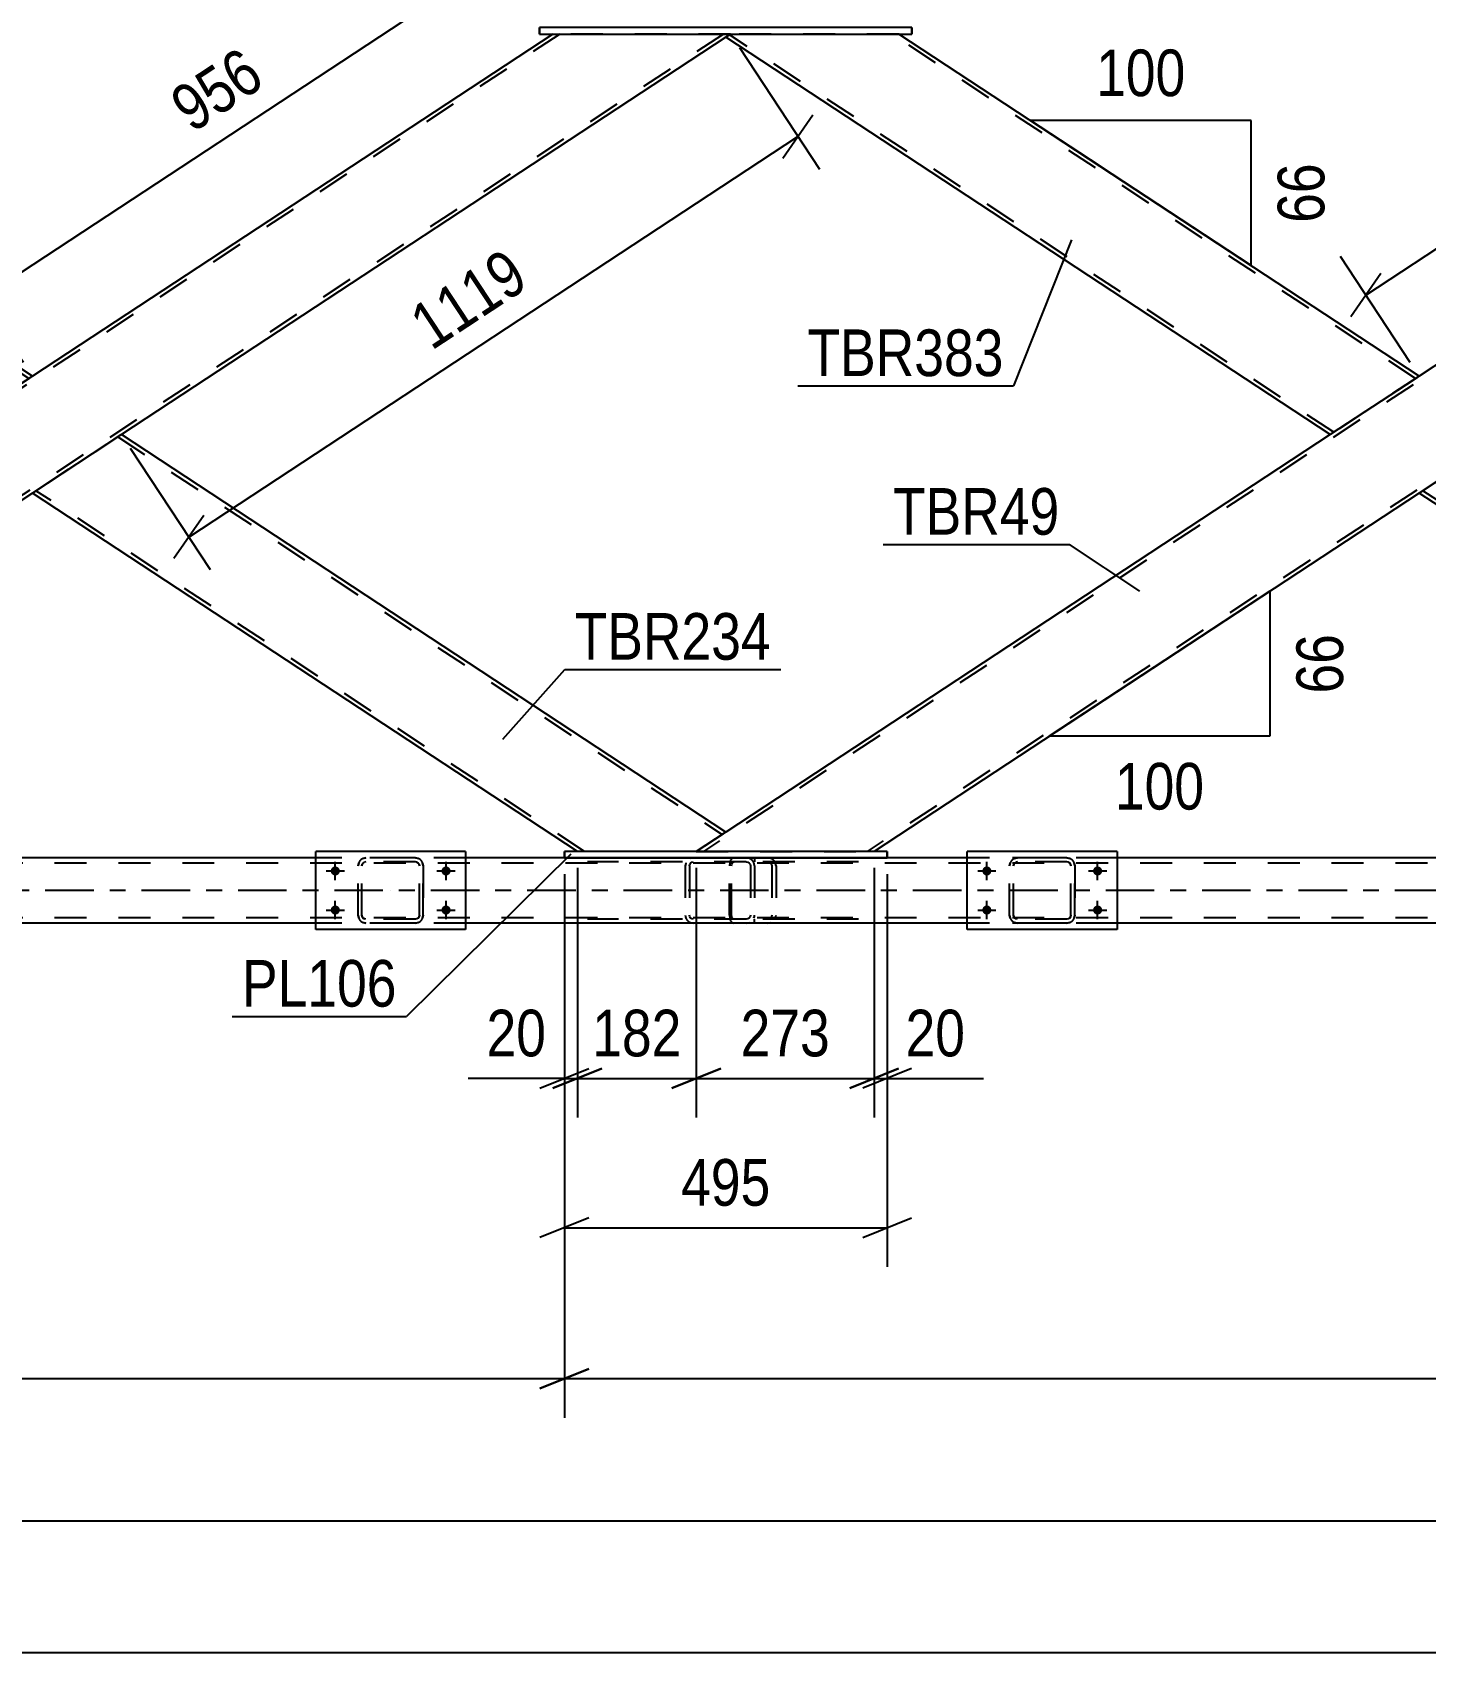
# Model space of a CAD drawing. Header units: millimetres. Extents: x -857 to 332, y -866 to -25.
# Drawn here: x -389.2 to -303.7, y -183.8 to -84.3 of the extents above; entities that cross this region are included whole.
import ezdxf

# ---------------------------------------------------------------- set-up
doc = ezdxf.new("R2010")
doc.units = ezdxf.units.MM
doc.linetypes.add('DXK_LINE_DOT2', pattern=[3.9198, 1.9599, -1.9599])
doc.linetypes.add('DXK_LINE_DOT3', pattern=[5.9187, 2.979, -0.9799, 0.9799, -0.9799])
doc.styles.add('Arial Narrow', font='ARIALN.TTF', dxfattribs={"height": 0.2})

# ---------------------------------------------------------------- blocks, each defined once
blk = doc.blocks.new('Part-570388934-12134 - 11942')
at = {"color": 7, "linetype": 'DXK_LINE_DOT2'}
for p, q in [((-345.407, -135.028), (-355.15, -135.028)), ((-345.407, -135.268), (-355.15, -135.268)), ((-348.642, -135.028), (-348.838, -135.065)), ((-348.823, -135.339), (-348.74, -135.286)), ((-348.74, -135.286), (-348.642, -135.268)), ((-345.212, -135.065), (-345.407, -135.028)), ((-345.407, -135.268), (-345.31, -135.286)), ((-345.31, -135.286), (-345.227, -135.339)), ((-349.125, -135.373), (-349.153, -135.508)), ((-349.153, -135.508), (-349.153, -138.548)), ((-349.114, -135.325), (-349.125, -135.373)), ((-348.898, -135.508), (-348.878, -135.416)), ((-348.898, -135.508), (-348.898, -138.548)), ((-348.878, -135.416), (-348.823, -135.339)), ((-345.227, -135.339), (-345.171, -135.416)), ((-345.171, -135.416), (-345.152, -135.508)), ((-345.152, -135.508), (-345.152, -138.548)), ((-344.925, -135.373), (-344.935, -135.325)), ((-344.897, -135.508), (-344.925, -135.373)), ((-344.897, -135.508), (-344.897, -138.548)), ((-345.407, -138.788), (-355.15, -138.788)), ((-345.407, -139.028), (-355.15, -139.028)), ((-349.153, -138.548), (-349.139, -138.615)), ((-349.139, -138.615), (-349.114, -138.732)), ((-348.878, -138.64), (-348.898, -138.548)), ((-348.823, -138.718), (-348.878, -138.64)), ((-348.838, -138.992), (-348.642, -139.028)), ((-348.74, -138.77), (-348.823, -138.718)), ((-348.642, -138.788), (-348.74, -138.77)), ((-345.31, -138.77), (-345.407, -138.788)), ((-345.407, -139.028), (-345.212, -138.992)), ((-345.227, -138.718), (-345.31, -138.77)), ((-345.171, -138.64), (-345.227, -138.718)), ((-345.152, -138.548), (-345.171, -138.64)), ((-344.935, -138.732), (-344.911, -138.615)), ((-344.911, -138.615), (-344.897, -138.548))]:
    blk.add_line(p, q, dxfattribs=at)
for centre, start, end in [((-345.388, -135.529), 24.31996, 69.24169), ((-348.662, -138.527), 204.31996, 249.24169)]:
    blk.add_arc(centre, 0.496, start, end, dxfattribs=at)
blk = doc.blocks.new('Part-570388934-12092 - 11942')
at = {"color": 7, "linetype": 'DXK_LINE_DOT2'}
for p, q in [((-346.364, -135.169), (-346.423, -135.325)), ((-346.276, -135.065), (-346.364, -135.169)), ((-346.173, -135.028), (-346.276, -135.065)), ((-346.269, -135.339), (-346.225, -135.286)), ((-346.225, -135.286), (-346.173, -135.268)), ((-338.509, -135.028), (-346.173, -135.028)), ((-338.509, -135.268), (-346.173, -135.268)), ((-344.897, -135.028), (-344.897, -135.268)), ((-343.889, -135.065), (-344.082, -135.028)), ((-344.082, -135.268), (-343.985, -135.286)), ((-343.985, -135.286), (-343.904, -135.339)), ((-346.423, -135.325), (-346.444, -135.508)), ((-346.444, -138.548), (-346.444, -135.508)), ((-346.308, -135.508), (-346.298, -135.416)), ((-346.308, -138.548), (-346.308, -135.508)), ((-346.298, -135.416), (-346.269, -135.339)), ((-343.904, -135.339), (-343.849, -135.416)), ((-343.849, -135.416), (-343.83, -135.508)), ((-343.83, -135.508), (-343.83, -138.548)), ((-343.607, -135.373), (-343.617, -135.325)), ((-343.579, -135.508), (-343.607, -135.373)), ((-343.579, -135.508), (-343.579, -138.548)), ((-346.444, -138.548), (-346.423, -138.732)), ((-346.423, -138.732), (-346.364, -138.888)), ((-346.364, -138.888), (-346.276, -138.992)), ((-346.298, -138.64), (-346.308, -138.548)), ((-346.269, -138.718), (-346.298, -138.64)), ((-346.276, -138.992), (-346.173, -139.028)), ((-346.225, -138.77), (-346.269, -138.718)), ((-346.173, -138.788), (-346.225, -138.77)), ((-338.509, -138.788), (-346.173, -138.788)), ((-338.509, -139.028), (-346.173, -139.028)), ((-344.897, -139.028), (-344.897, -138.788)), ((-343.985, -138.77), (-344.082, -138.788)), ((-344.082, -139.028), (-343.889, -138.992)), ((-343.904, -138.718), (-343.985, -138.77)), ((-343.849, -138.64), (-343.904, -138.718)), ((-343.83, -138.548), (-343.849, -138.64)), ((-343.617, -138.732), (-343.593, -138.615)), ((-343.593, -138.615), (-343.579, -138.548))]:
    blk.add_line(p, q, dxfattribs=at)
blk.add_arc((-344.067, -135.523), 0.492, 23.84941, 68.8059, dxfattribs=at)
blk = doc.blocks.new('Bolt-570388934-11977 - 11942')
at = {"linetype": 'Continuous'}
for points in [[(-330.637, -135.548, -1), (-330.637, -136.108, -1)], [(-323.837, -135.548, -1), (-323.837, -136.108, -1)], [(-330.637, -137.948, -1), (-330.637, -138.508, -1)], [(-323.837, -137.948, -1), (-323.837, -138.508, -1)]]:
    blk.add_hatch(color=1, dxfattribs=at).paths.add_polyline_path(points)
at = {"color": 1, "linetype": 'Continuous'}
for p, q in [((-330.637, -136.388), (-330.637, -135.268)), ((-323.837, -136.388), (-323.837, -135.268)), ((-331.197, -135.828), (-330.077, -135.828)), ((-324.397, -135.828), (-323.277, -135.828)), ((-331.197, -138.228), (-330.077, -138.228)), ((-330.637, -138.788), (-330.637, -137.668)), ((-324.397, -138.228), (-323.277, -138.228)), ((-323.837, -138.788), (-323.837, -137.668))]:
    blk.add_line(p, q, dxfattribs=at)
blk = doc.blocks.new('Part-570388934-12354 - 11942')
at = {"color": 7, "linetype": 'DXK_LINE_DOT2'}
for p, q in [((-154.637, -135.028), (-811.837, -135.028)), ((-362.637, -135.028), (-371.837, -135.028)), ((-336.754, -135.028), (-356.572, -135.028)), ((-322.637, -135.028), (-331.837, -135.028)), ((-154.637, -135.348), (-829.061, -135.348)), ((-154.637, -138.708), (-829.061, -138.708)), ((-154.637, -139.028), (-771.837, -139.028)), ((-362.637, -139.028), (-371.837, -139.028)), ((-322.637, -139.028), (-331.837, -139.028))]:
    blk.add_line(p, q, dxfattribs=at)
at = {"color": 2, "linetype": 'Continuous'}
for p, q in [((-371.837, -135.028), (-402.637, -135.028)), ((-356.572, -135.028), (-362.637, -135.028)), ((-331.837, -135.028), (-336.754, -135.028)), ((-291.837, -135.028), (-322.637, -135.028)), ((-371.837, -139.028), (-402.637, -139.028)), ((-331.837, -139.028), (-362.637, -139.028)), ((-291.837, -139.028), (-322.637, -139.028))]:
    blk.add_line(p, q, dxfattribs=at)
at = {"color": 7, "linetype": 'DXK_LINE_DOT3'}
blk.add_line((-154.637, -137.028), (-829.061, -137.028), dxfattribs=at)
blk = doc.blocks.new('Bolt-570388934-12003 - 11942')
at = {"linetype": 'Continuous'}
for points in [[(-370.637, -135.548, -1), (-370.637, -136.108, -1)], [(-363.837, -135.548, -1), (-363.837, -136.108, -1)], [(-370.637, -137.948, -1), (-370.637, -138.508, -1)], [(-363.837, -137.948, -1), (-363.837, -138.508, -1)]]:
    blk.add_hatch(color=1, dxfattribs=at).paths.add_polyline_path(points)
at = {"color": 1, "linetype": 'Continuous'}
for p, q in [((-370.637, -136.388), (-370.637, -135.268)), ((-363.837, -136.388), (-363.837, -135.268)), ((-371.197, -135.828), (-370.077, -135.828)), ((-364.397, -135.828), (-363.277, -135.828)), ((-371.197, -138.228), (-370.077, -138.228)), ((-370.637, -138.788), (-370.637, -137.668)), ((-364.397, -138.228), (-363.277, -138.228)), ((-363.837, -138.788), (-363.837, -137.668))]:
    blk.add_line(p, q, dxfattribs=at)
blk = doc.blocks.new('Part-570388934-12043 - 11942')
at = {"color": 7, "linetype": 'DXK_LINE_DOT2'}
for p, q in [((-328.941, -135.065), (-328.757, -135.028)), ((-328.757, -135.028), (-328.941, -135.065)), ((-328.927, -135.339), (-328.849, -135.286)), ((-328.757, -135.268), (-328.849, -135.286)), ((-325.717, -135.028), (-328.757, -135.028)), ((-325.717, -135.268), (-328.757, -135.268)), ((-325.717, -135.028), (-325.533, -135.065)), ((-325.533, -135.065), (-325.717, -135.028)), ((-325.625, -135.286), (-325.717, -135.268)), ((-325.625, -135.286), (-325.547, -135.339)), ((-325.547, -135.339), (-325.625, -135.286)), ((-329.237, -135.508), (-329.201, -135.325)), ((-329.201, -135.325), (-329.237, -135.508)), ((-329.237, -138.548), (-329.237, -135.508)), ((-329.237, -135.508), (-329.237, -135.508)), ((-329.237, -138.548), (-329.237, -135.508)), ((-328.997, -135.508), (-328.979, -135.416)), ((-328.979, -135.416), (-328.997, -135.508)), ((-328.997, -138.548), (-328.997, -135.508)), ((-328.997, -135.508), (-328.997, -135.508)), ((-328.997, -138.548), (-328.997, -135.508)), ((-328.979, -135.416), (-328.927, -135.339)), ((-328.927, -135.339), (-328.979, -135.416)), ((-325.547, -135.339), (-325.495, -135.416)), ((-325.495, -135.416), (-325.547, -135.339)), ((-325.495, -135.416), (-325.477, -135.508)), ((-325.477, -135.508), (-325.495, -135.416)), ((-325.477, -138.548), (-325.477, -135.508)), ((-325.477, -135.508), (-325.477, -135.508)), ((-325.477, -138.548), (-325.477, -135.508)), ((-325.274, -135.325), (-325.237, -135.508)), ((-325.237, -135.508), (-325.274, -135.325)), ((-325.237, -138.548), (-325.237, -135.508)), ((-325.237, -135.508), (-325.237, -135.508)), ((-325.237, -135.508), (-325.237, -138.548)), ((-329.237, -138.548), (-329.237, -138.548)), ((-329.201, -138.732), (-329.237, -138.548)), ((-329.237, -138.548), (-329.201, -138.732)), ((-328.997, -138.548), (-328.997, -138.548)), ((-328.979, -138.64), (-328.997, -138.548)), ((-328.997, -138.548), (-328.979, -138.64)), ((-328.927, -138.718), (-328.979, -138.64)), ((-328.979, -138.64), (-328.927, -138.718)), ((-328.757, -139.028), (-328.941, -138.992)), ((-328.941, -138.992), (-328.757, -139.028)), ((-328.849, -138.77), (-328.927, -138.718)), ((-328.927, -138.718), (-328.849, -138.77)), ((-328.757, -138.788), (-328.849, -138.77)), ((-325.717, -138.788), (-328.757, -138.788)), ((-325.717, -139.028), (-328.757, -139.028)), ((-325.625, -138.77), (-325.717, -138.788)), ((-325.533, -138.992), (-325.717, -139.028)), ((-325.717, -139.028), (-325.533, -138.992)), ((-325.547, -138.718), (-325.625, -138.77)), ((-325.495, -138.64), (-325.547, -138.718)), ((-325.547, -138.718), (-325.495, -138.64)), ((-325.477, -138.548), (-325.495, -138.64)), ((-325.495, -138.64), (-325.477, -138.548)), ((-325.477, -138.548), (-325.477, -138.548)), ((-325.237, -138.548), (-325.274, -138.732)), ((-325.274, -138.732), (-325.237, -138.548)), ((-325.237, -138.548), (-325.237, -138.548))]:
    blk.add_line(p, q, dxfattribs=at)
at = {"color": 7, "linetype": 'DXK_LINE_DOT3'}
blk.add_line((-327.237, -137.028), (-327.237, -137.028), dxfattribs=at)
at = {"color": 7, "linetype": 'DXK_LINE_DOT2'}
for centre, start, end in [((-328.757, -135.508), 112.5, 157.5), ((-328.757, -135.508), 112.5, 157.5), ((-325.717, -135.508), 22.5, 67.5), ((-325.717, -135.508), 22.5, 67.5), ((-328.757, -138.548), 202.5, 247.5), ((-328.757, -138.548), 202.5, 247.5), ((-325.717, -138.548), 292.5, 337.5), ((-325.717, -138.548), 292.5, 337.5)]:
    blk.add_arc(centre, 0.48, start, end, dxfattribs=at)
blk = doc.blocks.new('Part-570388934-12044 - 11942')
at = {"color": 2, "linetype": 'Continuous'}
for p, q in [((-322.637, -134.628), (-331.837, -134.628)), ((-331.837, -139.428), (-331.837, -134.628)), ((-322.637, -134.628), (-322.637, -139.428)), ((-322.637, -139.428), (-331.837, -139.428))]:
    blk.add_line(p, q, dxfattribs=at)
blk = doc.blocks.new('Part-570388934-12432 - 11942')
at = {"color": 2, "linetype": 'Continuous'}
for p, q in [((-383.771, -109.029), (-389.23, -112.62)), ((-346.663, -133.438), (-383.771, -109.029)), ((-355.772, -134.628), (-389.23, -112.62)), ((-346.696, -133.46), (-348.472, -134.628)), ((-346.663, -133.438), (-346.696, -133.46))]:
    blk.add_line(p, q, dxfattribs=at)
at = {"color": 7, "linetype": 'DXK_LINE_DOT2'}
for p, q in [((-383.804, -109.051), (-384.208, -109.316)), ((-384.208, -109.316), (-384.208, -109.316)), ((-384.208, -109.316), (-384.208, -109.316)), ((-383.989, -109.173), (-346.881, -133.582)), ((-388.793, -112.333), (-388.793, -112.333)), ((-389.011, -112.476), (-388.995, -112.465)), ((-355.335, -134.628), (-389.011, -112.476)), ((-346.881, -133.582), (-347.099, -133.725)), ((-347.099, -133.725), (-347.099, -133.725)), ((-347.099, -133.725), (-347.099, -133.725)), ((-346.663, -133.438), (-346.663, -133.438)), ((-346.663, -133.438), (-346.663, -133.438)), ((-348.472, -134.628), (-355.772, -134.628)), ((-355.772, -134.628), (-355.772, -134.628))]:
    blk.add_line(p, q, dxfattribs=at)
blk = doc.blocks.new('Part-570388934-12059 - 11942')
at = {"color": 7, "linetype": 'DXK_LINE_DOT2'}
for p, q in [((-368.941, -135.065), (-368.757, -135.028)), ((-368.757, -135.028), (-368.941, -135.065)), ((-368.927, -135.339), (-368.849, -135.286)), ((-368.757, -135.268), (-368.849, -135.286)), ((-365.717, -135.028), (-368.757, -135.028)), ((-365.717, -135.268), (-368.757, -135.268)), ((-365.717, -135.028), (-365.533, -135.065)), ((-365.533, -135.065), (-365.717, -135.028)), ((-365.625, -135.286), (-365.717, -135.268)), ((-365.625, -135.286), (-365.547, -135.339)), ((-365.547, -135.339), (-365.625, -135.286)), ((-369.237, -135.508), (-369.201, -135.325)), ((-369.201, -135.325), (-369.237, -135.508)), ((-369.237, -138.548), (-369.237, -135.508)), ((-369.237, -135.508), (-369.237, -135.508)), ((-369.237, -138.548), (-369.237, -135.508)), ((-368.997, -135.508), (-368.979, -135.416)), ((-368.979, -135.416), (-368.997, -135.508)), ((-368.997, -138.548), (-368.997, -135.508)), ((-368.997, -135.508), (-368.997, -135.508)), ((-368.997, -138.548), (-368.997, -135.508)), ((-368.979, -135.416), (-368.927, -135.339)), ((-368.927, -135.339), (-368.979, -135.416)), ((-365.547, -135.339), (-365.495, -135.416)), ((-365.495, -135.416), (-365.547, -135.339)), ((-365.495, -135.416), (-365.477, -135.508)), ((-365.477, -135.508), (-365.495, -135.416)), ((-365.477, -138.548), (-365.477, -135.508)), ((-365.477, -135.508), (-365.477, -135.508)), ((-365.477, -138.548), (-365.477, -135.508)), ((-365.274, -135.325), (-365.237, -135.508)), ((-365.237, -135.508), (-365.274, -135.325)), ((-365.237, -138.548), (-365.237, -135.508)), ((-365.237, -135.508), (-365.237, -135.508)), ((-365.237, -135.508), (-365.237, -138.548)), ((-369.237, -138.548), (-369.237, -138.548)), ((-369.201, -138.732), (-369.237, -138.548)), ((-369.237, -138.548), (-369.201, -138.732)), ((-368.997, -138.548), (-368.997, -138.548)), ((-368.979, -138.64), (-368.997, -138.548)), ((-368.997, -138.548), (-368.979, -138.64)), ((-368.927, -138.718), (-368.979, -138.64)), ((-368.979, -138.64), (-368.927, -138.718)), ((-368.757, -139.028), (-368.941, -138.992)), ((-368.941, -138.992), (-368.757, -139.028)), ((-368.849, -138.77), (-368.927, -138.718)), ((-368.927, -138.718), (-368.849, -138.77)), ((-368.757, -138.788), (-368.849, -138.77)), ((-365.717, -138.788), (-368.757, -138.788)), ((-365.717, -139.028), (-368.757, -139.028)), ((-365.625, -138.77), (-365.717, -138.788)), ((-365.533, -138.992), (-365.717, -139.028)), ((-365.717, -139.028), (-365.533, -138.992)), ((-365.547, -138.718), (-365.625, -138.77)), ((-365.495, -138.64), (-365.547, -138.718)), ((-365.547, -138.718), (-365.495, -138.64)), ((-365.477, -138.548), (-365.495, -138.64)), ((-365.495, -138.64), (-365.477, -138.548)), ((-365.477, -138.548), (-365.477, -138.548)), ((-365.237, -138.548), (-365.274, -138.732)), ((-365.274, -138.732), (-365.237, -138.548)), ((-365.237, -138.548), (-365.237, -138.548))]:
    blk.add_line(p, q, dxfattribs=at)
at = {"color": 7, "linetype": 'DXK_LINE_DOT3'}
blk.add_line((-367.237, -137.028), (-367.237, -137.028), dxfattribs=at)
at = {"color": 7, "linetype": 'DXK_LINE_DOT2'}
for centre, start, end in [((-368.757, -135.508), 112.5, 157.5), ((-368.757, -135.508), 112.5, 157.5), ((-365.717, -135.508), 22.5, 67.5), ((-365.717, -135.508), 22.5, 67.5), ((-368.757, -138.548), 202.5, 247.5), ((-368.757, -138.548), 202.5, 247.5), ((-365.717, -138.548), 292.5, 337.5), ((-365.717, -138.548), 292.5, 337.5)]:
    blk.add_arc(centre, 0.48, start, end, dxfattribs=at)
blk = doc.blocks.new('Part-570388934-12060 - 11942')
at = {"color": 2, "linetype": 'Continuous'}
for p, q in [((-362.637, -134.628), (-371.837, -134.628)), ((-371.837, -139.428), (-371.837, -134.628)), ((-362.637, -134.628), (-362.637, -139.428)), ((-362.637, -139.428), (-371.837, -139.428))]:
    blk.add_line(p, q, dxfattribs=at)
blk = doc.blocks.new('Part-570388934-12158 - 11942')
at = {"color": 2, "linetype": 'Continuous'}
for p, q in [((-358.091, -84.429), (-358.091, -84.029)), ((-358.091, -84.029), (-358.091, -84.029)), ((-335.235, -84.029), (-358.091, -84.029)), ((-358.091, -84.429), (-358.091, -84.429)), ((-358.091, -84.429), (-335.235, -84.429)), ((-335.235, -84.029), (-335.235, -84.429))]:
    blk.add_line(p, q, dxfattribs=at)
at = {"color": 7, "linetype": 'DXK_LINE_DOT2'}
for p, q in [((-358.091, -84.029), (-358.091, -84.429)), ((-335.235, -84.029), (-335.235, -84.029)), ((-335.235, -84.429), (-335.235, -84.029)), ((-335.235, -84.429), (-335.235, -84.429))]:
    blk.add_line(p, q, dxfattribs=at)
blk = doc.blocks.new('Part-570388934-12267 - 11942')
at = {"color": 2, "linetype": 'Continuous'}
for p, q in [((-431.507, -84.429), (-431.764, -84.598)), ((-431.522, -84.429), (-431.562, -84.465)), ((-389.23, -105.438), (-421.169, -84.429)), ((-431.797, -84.62), (-431.764, -84.598)), ((-394.689, -109.029), (-431.797, -84.62)), ((-389.263, -105.46), (-389.499, -105.616)), ((-389.23, -105.438), (-389.263, -105.46)), ((-389.499, -105.616), (-394.689, -109.029))]:
    blk.add_line(p, q, dxfattribs=at)
at = {"color": 7, "linetype": 'DXK_LINE_DOT2'}
for p, q in [((-394.47, -108.885), (-431.579, -84.476)), ((-421.169, -84.429), (-431.522, -84.429)), ((-431.522, -84.429), (-431.522, -84.429)), ((-431.507, -84.429), (-431.507, -84.429)), ((-389.448, -105.582), (-421.605, -84.429)), ((-431.764, -84.598), (-431.797, -84.62)), ((-389.666, -105.725), (-389.666, -105.725)), ((-389.666, -105.725), (-389.666, -105.725)), ((-389.499, -105.616), (-389.358, -105.522))]:
    blk.add_line(p, q, dxfattribs=at)
blk = doc.blocks.new('Part-570388934-12365 - 11942')
at = {"color": 2, "linetype": 'Continuous'}
for p, q in [((-356.572, -135.028), (-356.572, -134.628)), ((-356.572, -134.628), (-356.572, -134.628)), ((-336.754, -134.628), (-356.572, -134.628)), ((-356.572, -135.028), (-356.572, -135.028)), ((-356.572, -135.028), (-336.754, -135.028)), ((-336.754, -134.628), (-336.754, -135.028))]:
    blk.add_line(p, q, dxfattribs=at)
at = {"color": 7, "linetype": 'DXK_LINE_DOT2'}
for p, q in [((-356.572, -134.628), (-356.572, -135.028)), ((-336.754, -134.628), (-336.754, -134.628)), ((-336.754, -135.028), (-336.754, -134.628)), ((-336.754, -135.028), (-336.754, -135.028))]:
    blk.add_line(p, q, dxfattribs=at)
blk = doc.blocks.new('Part-570388934-12415 - 11942')
at = {"color": 7, "linetype": 'DXK_LINE_DOT2'}
for p, q in [((-356.854, -84.429), (-433.169, -134.628)), ((-346.81, -84.429), (-423.125, -134.628)), ((-346.373, -84.429), (-357.291, -84.429)), ((-357.291, -84.429), (-357.291, -84.429)), ((-346.373, -84.429), (-346.663, -84.62)), ((-346.373, -84.429), (-346.373, -84.429)), ((-389.23, -105.438), (-394.689, -109.029)), ((-383.771, -109.029), (-389.23, -112.62))]:
    blk.add_line(p, q, dxfattribs=at)
at = {"color": 2, "linetype": 'Continuous'}
for p, q in [((-357.291, -84.429), (-389.23, -105.438)), ((-346.663, -84.62), (-383.771, -109.029)), ((-389.23, -112.62), (-422.688, -134.628))]:
    blk.add_line(p, q, dxfattribs=at)
blk = doc.blocks.new('Part-570388934-12494 - 11942')
at = {"color": 7, "linetype": 'DXK_LINE_DOT2'}
for p, q in [((-271.72, -84.429), (-348.035, -134.628)), ((-261.675, -84.429), (-337.991, -134.628)), ((-304.096, -105.438), (-309.555, -109.029)), ((-298.637, -109.029), (-304.096, -112.62)), ((-348.472, -134.628), (-346.663, -133.438)), ((-348.472, -134.628), (-348.472, -134.628)), ((-348.472, -134.628), (-337.554, -134.628))]:
    blk.add_line(p, q, dxfattribs=at)
at = {"color": 2, "linetype": 'Continuous'}
for p, q in [((-272.157, -84.429), (-304.096, -105.438)), ((-309.555, -109.029), (-346.663, -133.438)), ((-304.096, -112.62), (-337.554, -134.628))]:
    blk.add_line(p, q, dxfattribs=at)
blk = doc.blocks.new('Part-570388934-12499 - 11942')
at = {"color": 2, "linetype": 'Continuous'}
for p, q in [((-298.637, -109.029), (-304.096, -112.62)), ((-261.528, -133.438), (-298.637, -109.029)), ((-270.637, -134.628), (-304.096, -112.62)), ((-261.561, -133.46), (-263.337, -134.628)), ((-261.528, -133.438), (-261.561, -133.46))]:
    blk.add_line(p, q, dxfattribs=at)
at = {"color": 7, "linetype": 'DXK_LINE_DOT2'}
for p, q in [((-298.67, -109.051), (-299.073, -109.316)), ((-299.073, -109.316), (-299.073, -109.316)), ((-299.073, -109.316), (-299.073, -109.316)), ((-298.855, -109.173), (-261.747, -133.582)), ((-303.659, -112.333), (-303.659, -112.333)), ((-303.877, -112.476), (-303.861, -112.465)), ((-270.201, -134.628), (-303.877, -112.476)), ((-261.747, -133.582), (-261.965, -133.726)), ((-261.965, -133.726), (-261.965, -133.726)), ((-261.965, -133.726), (-261.965, -133.726)), ((-261.528, -133.438), (-261.528, -133.438)), ((-261.528, -133.438), (-261.528, -133.438)), ((-263.337, -134.628), (-270.637, -134.628)), ((-270.637, -134.628), (-270.637, -134.628))]:
    blk.add_line(p, q, dxfattribs=at)
blk = doc.blocks.new('Part-570388934-12532 - 11942')
at = {"color": 2, "linetype": 'Continuous'}
for p, q in [((-346.373, -84.429), (-346.629, -84.598)), ((-346.388, -84.429), (-346.428, -84.465)), ((-304.096, -105.438), (-336.035, -84.429)), ((-346.663, -84.62), (-346.629, -84.598)), ((-309.555, -109.029), (-346.663, -84.62)), ((-304.365, -105.616), (-304.129, -105.46)), ((-304.096, -105.438), (-304.129, -105.46)), ((-304.365, -105.616), (-309.555, -109.029))]:
    blk.add_line(p, q, dxfattribs=at)
at = {"color": 7, "linetype": 'DXK_LINE_DOT2'}
for p, q in [((-309.336, -108.885), (-346.444, -84.476)), ((-336.035, -84.429), (-346.388, -84.429)), ((-346.388, -84.429), (-346.388, -84.429)), ((-346.373, -84.429), (-346.373, -84.429)), ((-304.314, -105.582), (-336.471, -84.429)), ((-346.629, -84.598), (-346.663, -84.62)), ((-304.096, -105.438), (-304.096, -105.438)), ((-304.532, -105.725), (-304.532, -105.725)), ((-304.532, -105.725), (-304.532, -105.725)), ((-304.223, -105.522), (-304.365, -105.616)), ((-304.314, -105.582), (-304.365, -105.616))]:
    blk.add_line(p, q, dxfattribs=at)
blk = doc.blocks.new('AngleDimension-570388934-12597 - 11942')
at = {"color": 7, "linetype": 'Continuous'}
for p, q in [((-323.684, -92.553), (-327.953, -89.745)), ((-314.418, -89.745), (-327.953, -89.745)), ((-314.418, -98.648), (-327.953, -89.745)), ((-314.418, -98.648), (-314.418, -89.745))]:
    blk.add_line(p, q, dxfattribs=at)
at = {"color": 0}
for points in [[(-317.843, -88.845), (-317.843, -84.645), (-324.528, -84.645), (-324.528, -88.845)], [(-309.318, -91.768), (-313.518, -91.768), (-313.518, -96.625), (-309.318, -96.625)]]:
    blk.add_wipeout(points, dxfattribs=at)
at = {"color": 3, "style": 'Arial Narrow'}
blk.add_text('100', height=2.8633, dxfattribs=at).set_placement((-323.928, -88.245))
blk.add_text('66', height=2.8633, rotation=90.00021, dxfattribs=at).set_placement((-309.918, -96.025))
blk = doc.blocks.new('StraightDimension-570388934-13275 - 11942')
at = {"color": 7, "linetype": 'Continuous'}
for p, q in [((-356.572, -136.028), (-356.572, -169.405)), ((-355.072, -166.405), (-358.072, -167.605)), ((-356.572, -167.005), (-186.303, -167.005))]:
    blk.add_line(p, q, dxfattribs=at)
blk = doc.blocks.new('StraightDimension-570388934-13016 - 11942')
at = {"color": 7, "linetype": 'Continuous'}
for p, q in [((-272.706, -83.594), (-276.994, -77.075)), ((-276.351, -80.782), (-274.504, -78.131)), ((-307.367, -100.465), (-275.428, -79.456)), ((-304.645, -104.603), (-308.933, -98.084)), ((-306.443, -99.14), (-308.29, -101.791))]:
    blk.add_line(p, q, dxfattribs=at)
at = {"color": 0}
blk.add_wipeout([(-289.017, -87.498), (-291.325, -83.989), (-296.91, -87.662), (-294.602, -91.171)], dxfattribs=at)
at = {"color": 3, "style": 'Arial Narrow'}
blk.add_text('956', height=2.8633, rotation=33.33468, dxfattribs=at).set_placement((-294.43, -90.34))
blk = doc.blocks.new('StraightDimension-570388934-13285 - 11942')
at = {"color": 7, "linetype": 'Continuous'}
for p, q in [((-356.572, -136.028), (-356.572, -169.405)), ((-441.706, -167.005), (-356.572, -167.005)), ((-358.072, -167.605), (-355.072, -166.405))]:
    blk.add_line(p, q, dxfattribs=at)
blk = doc.blocks.new('StraightDimension-570388934-12795 - 11942')
at = {"color": 7, "linetype": 'Continuous'}
for p, q in [((-356.572, -136.028), (-356.572, -150.963)), ((-355.772, -135.628), (-355.772, -150.963)), ((-358.072, -149.163), (-355.072, -147.963)), ((-354.272, -147.963), (-357.272, -149.163)), ((-356.572, -148.563), (-362.478, -148.563)), ((-356.572, -148.563), (-362.478, -148.563)), ((-356.572, -148.563), (-355.772, -148.563))]:
    blk.add_line(p, q, dxfattribs=at)
at = {"color": 0}
blk.add_wipeout([(-357.097, -147.813), (-357.097, -143.613), (-361.953, -143.613), (-361.953, -147.813)], dxfattribs=at)
at = {"color": 3, "style": 'Arial Narrow'}
blk.add_text('20', height=2.8633, dxfattribs=at).set_placement((-361.353, -147.213))
blk = doc.blocks.new('StraightDimension-570388934-13088 - 11942')
at = {"color": 7, "linetype": 'Continuous'}
for p, q in [((-345.823, -85.265), (-340.917, -92.724)), ((-343.159, -92.045), (-341.312, -89.393)), ((-379.634, -115.319), (-342.236, -90.719)), ((-383.221, -109.865), (-378.315, -117.324)), ((-378.71, -113.993), (-380.557, -116.644))]:
    blk.add_line(p, q, dxfattribs=at)
at = {"color": 0}
blk.add_wipeout([(-357.791, -100.053), (-360.099, -96.544), (-367.211, -101.222), (-364.903, -104.731)], dxfattribs=at)
at = {"color": 3, "style": 'Arial Narrow'}
blk.add_text('1119', height=2.8633, rotation=33.33468, dxfattribs=at).set_placement((-364.731, -103.9))
blk = doc.blocks.new('StraightDimension-570388934-13256 - 11942')
at = {"color": 7, "linetype": 'Continuous'}
blk.add_line((-829.701, -183.829), (-114.572, -183.829), dxfattribs=at)
blk = doc.blocks.new('StraightDimension-570388934-13176 - 11942')
at = {"color": 7, "linetype": 'Continuous'}
blk.add_line((-829.061, -175.731), (-115.212, -175.731), dxfattribs=at)
blk = doc.blocks.new('AngleDimension-570388934-12611 - 11942')
at = {"color": 7, "linetype": 'Continuous'}
for p, q in [((-313.267, -118.653), (-326.801, -127.556)), ((-313.267, -118.653), (-313.267, -127.556)), ((-326.313, -127.234), (-326.801, -127.556)), ((-313.267, -127.556), (-326.801, -127.556))]:
    blk.add_line(p, q, dxfattribs=at)
at = {"color": 0}
for points in [[(-308.167, -120.676), (-312.367, -120.676), (-312.367, -125.532), (-308.167, -125.532)], [(-316.692, -132.656), (-316.692, -128.456), (-323.376, -128.456), (-323.376, -132.656)]]:
    blk.add_wipeout(points, dxfattribs=at)
at = {"color": 3, "style": 'Arial Narrow'}
blk.add_text('66', height=2.8633, rotation=90.00021, dxfattribs=at).set_placement((-308.767, -124.932))
blk.add_text('100', height=2.8633, dxfattribs=at).set_placement((-322.776, -132.056))
blk = doc.blocks.new('StraightDimension-570388934-12803 - 11942')
at = {"color": 7, "linetype": 'Continuous'}
for p, q in [((-355.772, -135.628), (-355.772, -150.963)), ((-348.472, -135.628), (-348.472, -150.963)), ((-357.272, -149.163), (-354.272, -147.963)), ((-346.972, -147.963), (-349.972, -149.163)), ((-355.772, -148.563), (-348.472, -148.563))]:
    blk.add_line(p, q, dxfattribs=at)
at = {"color": 0}
blk.add_wipeout([(-348.779, -147.813), (-348.779, -143.613), (-355.464, -143.613), (-355.464, -147.813)], dxfattribs=at)
at = {"color": 3, "style": 'Arial Narrow'}
blk.add_text('182', height=2.8633, dxfattribs=at).set_placement((-354.864, -147.213))
blk = doc.blocks.new('StraightDimension-570388934-12811 - 11942')
at = {"color": 7, "linetype": 'Continuous'}
for p, q in [((-348.472, -135.628), (-348.472, -150.963)), ((-337.554, -135.628), (-337.554, -150.963)), ((-349.972, -149.163), (-346.972, -147.963)), ((-336.054, -147.963), (-339.054, -149.163)), ((-348.472, -148.563), (-337.554, -148.563))]:
    blk.add_line(p, q, dxfattribs=at)
at = {"color": 0}
blk.add_wipeout([(-339.671, -147.813), (-339.671, -143.613), (-346.355, -143.613), (-346.355, -147.813)], dxfattribs=at)
at = {"color": 3, "style": 'Arial Narrow'}
blk.add_text('273', height=2.8633, dxfattribs=at).set_placement((-345.755, -147.213))
blk = doc.blocks.new('StraightDimension-570388934-12819 - 11942')
at = {"color": 7, "linetype": 'Continuous'}
for p, q in [((-337.554, -135.628), (-337.554, -150.963)), ((-336.754, -136.028), (-336.754, -150.963)), ((-339.054, -149.163), (-336.054, -147.963)), ((-335.254, -147.963), (-338.254, -149.163)), ((-337.554, -148.563), (-336.754, -148.563)), ((-336.754, -148.563), (-330.848, -148.563)), ((-336.754, -148.563), (-330.848, -148.563))]:
    blk.add_line(p, q, dxfattribs=at)
at = {"color": 0}
blk.add_wipeout([(-331.373, -147.813), (-331.373, -143.613), (-336.229, -143.613), (-336.229, -147.813)], dxfattribs=at)
at = {"color": 3, "style": 'Arial Narrow'}
blk.add_text('20', height=2.8633, dxfattribs=at).set_placement((-335.629, -147.213))
blk = doc.blocks.new('StraightDimension-570388934-13644 - 11942')
at = {"color": 7, "linetype": 'Continuous'}
for p, q in [((-356.572, -136.028), (-356.572, -160.135)), ((-336.754, -136.028), (-336.754, -160.135)), ((-355.072, -157.135), (-358.072, -158.335)), ((-338.254, -158.335), (-335.254, -157.135)), ((-356.572, -157.735), (-336.754, -157.735))]:
    blk.add_line(p, q, dxfattribs=at)
at = {"color": 0}
blk.add_wipeout([(-343.32, -156.985), (-343.32, -152.785), (-350.005, -152.785), (-350.005, -156.985)], dxfattribs=at)
at = {"color": 3, "style": 'Arial Narrow'}
blk.add_text('495', height=2.8633, dxfattribs=at).set_placement((-349.405, -156.385))
blk = doc.blocks.new('StraightDimension-570388934-13712 - 11942')
at = {"color": 7, "linetype": 'Continuous'}
for p, q in [((-357.84, -83.594), (-361.995, -77.278)), ((-361.352, -80.984), (-359.505, -78.333)), ((-392.368, -100.668), (-360.429, -79.659)), ((-389.779, -104.603), (-393.934, -98.286)), ((-391.444, -99.342), (-393.291, -101.993))]:
    blk.add_line(p, q, dxfattribs=at)
at = {"color": 0}
blk.add_wipeout([(-374.018, -87.7), (-376.326, -84.191), (-381.911, -87.864), (-379.603, -91.373)], dxfattribs=at)
at = {"color": 3, "style": 'Arial Narrow'}
blk.add_text('956', height=2.8633, rotation=33.33468, dxfattribs=at).set_placement((-379.431, -90.542))
blk = doc.blocks.new('Mark-570388934-12361 - 11942')
at = {"color": 30, "linetype": 'Continuous'}
for p in [(-356.183, -134.788), (-376.964, -144.76)]:
    blk.add_line(p, (-366.26, -144.76), dxfattribs=at)
at = {"color": 0}
blk.add_wipeout([(-366.86, -144.16), (-366.86, -141.16), (-376.364, -141.16), (-376.364, -144.16)], dxfattribs=at)
blk.add_wipeout([(-366.86, -144.16), (-366.86, -141.16), (-376.364, -141.16), (-376.364, -144.16)], dxfattribs=at)
at = {"color": 3, "style": 'Arial Narrow'}
blk.add_text('PL106', height=2.8633, dxfattribs=at).set_placement((-376.364, -144.16))
blk = doc.blocks.new('Mark-570388934-12528 - 11942')
at = {"color": 30, "linetype": 'Continuous'}
for p in [(-325.436, -97.064), (-342.25, -106.037)]:
    blk.add_line(p, (-328.994, -106.037), dxfattribs=at)
at = {"color": 0}
blk.add_wipeout([(-329.594, -105.437), (-329.594, -102.437), (-341.65, -102.437), (-341.65, -105.437)], dxfattribs=at)
blk.add_wipeout([(-329.594, -105.437), (-329.594, -102.437), (-341.65, -102.437), (-341.65, -105.437)], dxfattribs=at)
at = {"color": 3, "style": 'Arial Narrow'}
blk.add_text('TBR383', height=2.8633, dxfattribs=at).set_placement((-341.65, -105.437))
blk = doc.blocks.new('Mark-570388934-12428 - 11942')
at = {"color": 30, "linetype": 'Continuous'}
for p, q in [((-360.354, -127.743), (-356.541, -123.455)), ((-356.541, -123.455), (-343.285, -123.455))]:
    blk.add_line(p, q, dxfattribs=at)
at = {"color": 0}
blk.add_wipeout([(-343.885, -122.855), (-343.885, -119.855), (-355.941, -119.855), (-355.941, -122.855)], dxfattribs=at)
blk.add_wipeout([(-343.885, -122.855), (-343.885, -119.855), (-355.941, -119.855), (-355.941, -122.855)], dxfattribs=at)
at = {"color": 3, "style": 'Arial Narrow'}
blk.add_text('TBR234', height=2.8633, dxfattribs=at).set_placement((-355.941, -122.855))
blk = doc.blocks.new('Mark-570388934-12490 - 11942')
at = {"color": 30, "linetype": 'Continuous'}
for p in [(-336.999, -115.778), (-321.245, -118.637)]:
    blk.add_line(p, (-325.571, -115.778), dxfattribs=at)
at = {"color": 0}
blk.add_wipeout([(-326.171, -115.178), (-326.171, -112.178), (-336.399, -112.178), (-336.399, -115.178)], dxfattribs=at)
blk.add_wipeout([(-326.171, -115.178), (-326.171, -112.178), (-336.399, -112.178), (-336.399, -115.178)], dxfattribs=at)
at = {"color": 3, "style": 'Arial Narrow'}
blk.add_text('TBR49', height=2.8633, dxfattribs=at).set_placement((-336.399, -115.178))

msp = doc.modelspace()

# ---------------------------------------------------------------- block references
for name in ['Part-570388934-12415 - 11942', 'Part-570388934-12267 - 11942', 'Part-570388934-12158 - 11942', 'Part-570388934-12494 - 11942', 'Part-570388934-12532 - 11942', 'Part-570388934-12432 - 11942', 'Part-570388934-12499 - 11942', 'Part-570388934-12354 - 11942', 'Part-570388934-12060 - 11942', 'Bolt-570388934-12003 - 11942', 'Part-570388934-12059 - 11942', 'Part-570388934-12365 - 11942', 'Part-570388934-12134 - 11942', 'Part-570388934-12092 - 11942', 'Part-570388934-12044 - 11942', 'Bolt-570388934-11977 - 11942', 'Part-570388934-12043 - 11942']:
    msp.add_blockref(name, (0, 0))

# ---------------------------------------------------------------- next in the draw order: block references
for name in ['StraightDimension-570388934-13088 - 11942', 'AngleDimension-570388934-12597 - 11942', 'AngleDimension-570388934-12611 - 11942', 'Mark-570388934-12428 - 11942', 'StraightDimension-570388934-13275 - 11942']:
    msp.add_blockref(name, (0, 0))

# ---------------------------------------------------------------- next in the draw order: block references
for name in ['StraightDimension-570388934-13712 - 11942', 'StraightDimension-570388934-13016 - 11942', 'Mark-570388934-12528 - 11942', 'Mark-570388934-12490 - 11942', 'StraightDimension-570388934-13285 - 11942']:
    msp.add_blockref(name, (0, 0))

# ---------------------------------------------------------------- next in the draw order: block references
msp.add_blockref('StraightDimension-570388934-12795 - 11942', (0, 0))

# ---------------------------------------------------------------- next in the draw order: block references
msp.add_blockref('StraightDimension-570388934-13256 - 11942', (0, 0))

# ---------------------------------------------------------------- next in the draw order: block references
msp.add_blockref('StraightDimension-570388934-13176 - 11942', (0, 0))

# ---------------------------------------------------------------- next in the draw order: block references
msp.add_blockref('StraightDimension-570388934-12803 - 11942', (0, 0))

# ---------------------------------------------------------------- next in the draw order: block references
msp.add_blockref('StraightDimension-570388934-12811 - 11942', (0, 0))

# ---------------------------------------------------------------- next in the draw order: block references
msp.add_blockref('StraightDimension-570388934-12819 - 11942', (0, 0))

# ---------------------------------------------------------------- next in the draw order: block references
msp.add_blockref('StraightDimension-570388934-13644 - 11942', (0, 0))

# ---------------------------------------------------------------- next in the draw order: block references
msp.add_blockref('Mark-570388934-12361 - 11942', (0, 0))

doc.saveas('drawing.dxf')
